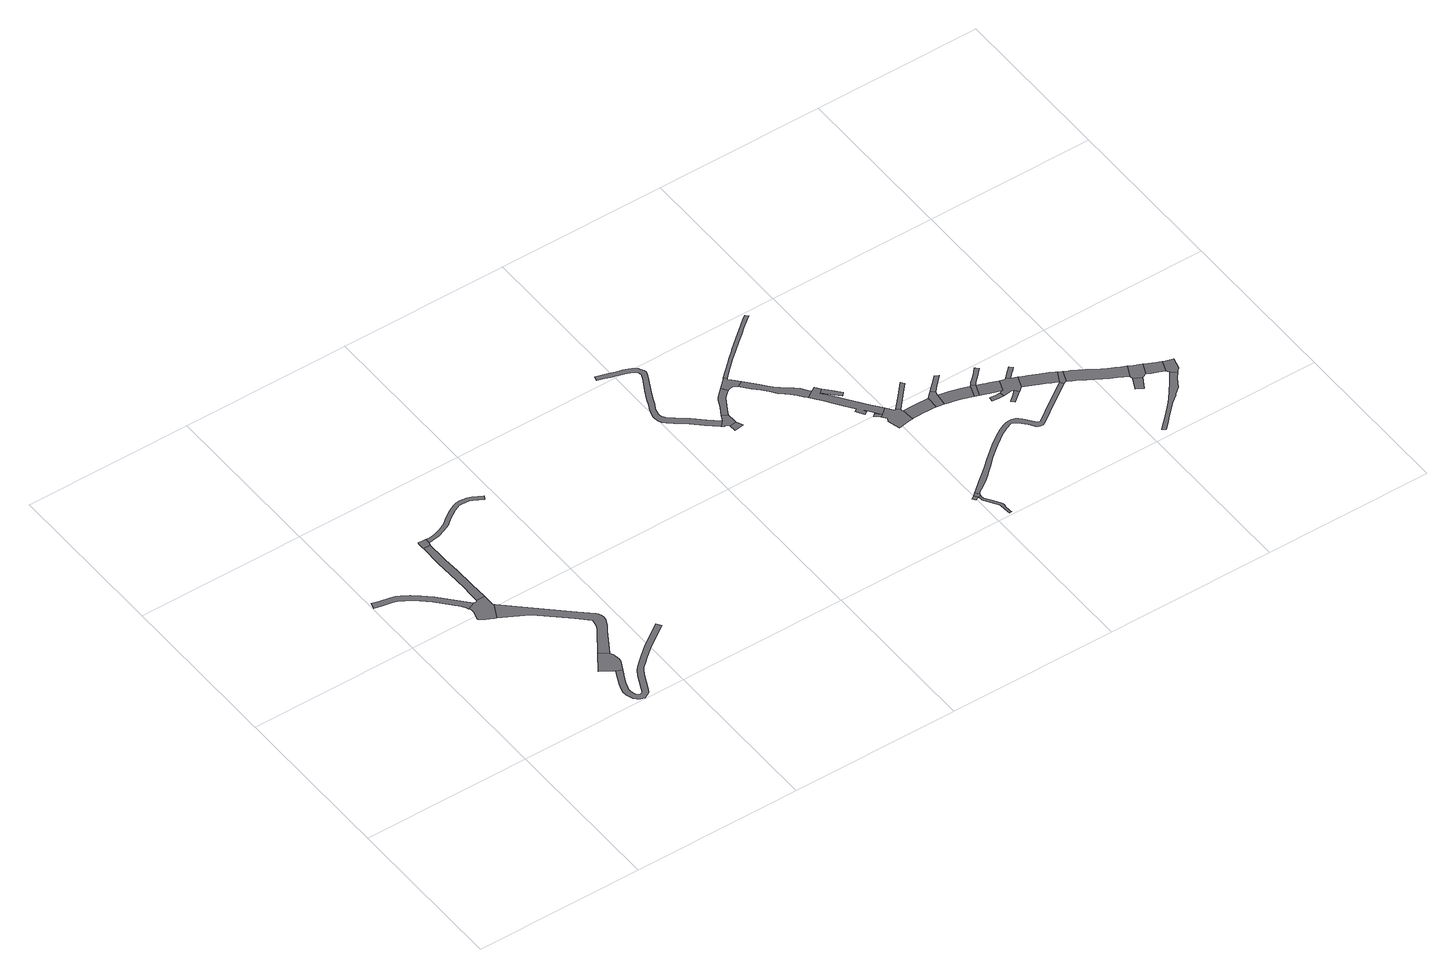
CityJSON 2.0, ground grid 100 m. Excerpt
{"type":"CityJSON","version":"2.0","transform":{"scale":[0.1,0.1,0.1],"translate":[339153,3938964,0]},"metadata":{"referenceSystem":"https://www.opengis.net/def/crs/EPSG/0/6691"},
"CityObjects":{
"road1":{"type":"Road","attributes":{"RoadStructureAttribute.sectionType":"1"},"geometry":[{"type":"MultiSurface","lod":"1","boundaries":[[[0,1,2,3,4,5,6,7,8,9,10,11,12,13,14,15,16,17,18,19,20,21,22]]]}]},
"road2":{"type":"Road","geometry":[{"type":"MultiSurface","lod":"1","boundaries":[[[23,24,25,26,27,28,29,30,22,21,31,32,33,34,35,36,37,38,39,40]]]}]},
"road3":{"type":"Road","geometry":[{"type":"MultiSurface","lod":"1","boundaries":[[[41,42,43,44,45,46,47,48,49,50,51,52,53,54]]]}]},
"road4":{"type":"Road","attributes":{"RoadStructureAttribute.sectionType":"1"},"geometry":[{"type":"MultiSurface","lod":"1","boundaries":[[[26,55,56,57,58,59,60,61,62,63,64,65,66,67,27]]]}]},
"road5":{"type":"Road","attributes":{"RoadStructureAttribute.sectionType":"1"},"geometry":[{"type":"MultiSurface","lod":"1","boundaries":[[[39,68,69,70,71,72,73,74,75,52,51,76,77,78,79,80,81,82,83,84,85,86,40]]]}]},
"road6":{"type":"Road","geometry":[{"type":"MultiSurface","lod":"1","boundaries":[[[87,88,89,90,91,62,61,92]]]}]},
"road7":{"type":"Road","attributes":{"RoadStructureAttribute.sectionType":"1"},"geometry":[{"type":"MultiSurface","lod":"1","boundaries":[[[93,94,95,96,97,98,99,100,101,102,103,104,105,106,107,108,109,110,111,112,113,114,115,116,117,118,119,120,121,122,123,124,125,126,127,128,129,130,131,132,133,134,44,43]]]}]},
"road8":{"type":"Road","attributes":{"RoadStructureAttribute.sectionType":"1"},"geometry":[{"type":"MultiSurface","lod":"1","boundaries":[[[135,136,137,138,139,140,141,142,143,144,145,146,147,148,149,150,151,152,153,154,155,156,157,158,159,160,87,92]]]}]},
"road9":{"type":"Road","attributes":{"RoadStructureAttribute.sectionType":"1"},"geometry":[{"type":"MultiSurface","lod":"1","boundaries":[[[161,162,163,164,165,166,167,168,169,170,171,172,173,174,175,176,177,178,179,180,181,182,183,184,185,186,187,188,189,190,191,192,193,194,195,196,197,198,199,200,201,202,203,204,205,206,207,208,209,210,211,212,213,214,215,216,217,218,219]]]}]},
"road10":{"type":"Road","geometry":[{"type":"MultiSurface","lod":"1","boundaries":[[[220,221,222,223,224,161,219,225,226,227,228,229]]]}]},
"road11":{"type":"Road","geometry":[{"type":"MultiSurface","lod":"1","boundaries":[[[228,230,231,229]]]}]},
"road12":{"type":"Road","attributes":{"RoadStructureAttribute.sectionType":"1"},"geometry":[{"type":"MultiSurface","lod":"1","boundaries":[[[232,233,234,235,236,237,238,239,240,241,242,243,222,221]]]}]},
"road13":{"type":"Road","geometry":[{"type":"MultiSurface","lod":"1","boundaries":[[[244,245,238,237,246,247,248,249,250,251,252,253,254]]]}]},
"road14":{"type":"Road","attributes":{"RoadStructureAttribute.sectionType":"1"},"geometry":[{"type":"MultiSurface","lod":"1","boundaries":[[[255,256,257,258,259,260,261,262,263,250,249,264,265,266,267,268,269,270,271,272,273,274]]]}]},
"road15":{"type":"Road","attributes":{"RoadStructureAttribute.sectionType":"1"},"geometry":[{"type":"MultiSurface","lod":"1","boundaries":[[[275,276,277,278]]]}]},
"road16":{"type":"Road","geometry":[{"type":"MultiSurface","lod":"1","boundaries":[[[278,279,280,281,282,275]]]}]},
"road17":{"type":"Road","attributes":{"RoadStructureAttribute.sectionType":"1"},"geometry":[{"type":"MultiSurface","lod":"1","boundaries":[[[283,284,285,286,287,288,289,290,291,292,293,294,295,296,297,298,299,300,301,302,303,279,278]]]}]},
"road18":{"type":"Road","attributes":{"RoadStructureAttribute.sectionType":"1"},"geometry":[{"type":"MultiSurface","lod":"1","boundaries":[[[253,304,305,306,307,308,309,310,311,312,313,314,315,316,317,318,319,320,321,322,254]]]}]},
"road19":{"type":"Road","geometry":[{"type":"MultiSurface","lod":"1","boundaries":[[[273,323,324,325,326,327,328,329,330,331,332,333,334,335,336,337,338,339,340,341,342,343,344,345,346,347,274]]]}]},
"road20":{"type":"Road","geometry":[{"type":"MultiSurface","lod":"1","boundaries":[[[344,348,349,350,351,345]]]}]},
"road21":{"type":"Road","geometry":[{"type":"MultiSurface","lod":"1","boundaries":[[[335,352,353,354]]]}]},
"road22":{"type":"Road","geometry":[{"type":"MultiSurface","lod":"1","boundaries":[[[335,354,355,356,357,358,359,360,361,362,363,364,365,336]]]}]},
"road23":{"type":"Road","attributes":{"RoadStructureAttribute.sectionType":"1"},"geometry":[{"type":"MultiSurface","lod":"1","boundaries":[[[366,367,368,369,370,361,360,371,372,373,374,375,376,377]]]}]},
"road24":{"type":"Road","attributes":{"RoadStructureAttribute.sectionType":"1"},"geometry":[{"type":"MultiSurface","lod":"1","boundaries":[[[378,379,380,381,364,363]]]}]},
"road25":{"type":"Road","geometry":[{"type":"MultiSurface","lod":"1","boundaries":[[[382,377,376,383,384,385,386,387]]]}]},
"road26":{"type":"Road","attributes":{"RoadStructureAttribute.sectionType":"1"},"geometry":[{"type":"MultiSurface","lod":"1","boundaries":[[[281,388,389,390,391,392,393,394,395,396,397,398,399,400,401,402,403,404,405,406,407,408,409,410,411,412,413,414,415,416,417,418,419,420,421,422,423,424,425,426,427,428,429,430,431,432,433,434,435,436,437,438,439,440,441,442,443,444,445,446,447,282]]]}]},
"road27":{"type":"Road","geometry":[{"type":"MultiSurface","lod":"1","boundaries":[[[386,448,449,450,451,452,387]]]}]},
"road28":{"type":"Road","attributes":{"RoadStructureAttribute.sectionType":"1"},"geometry":[{"type":"MultiSurface","lod":"1","boundaries":[[[453,454,455,456,457,458,459,460,461,462,463,464,465,466,385,384]]]}]},
"road29":{"type":"Road","geometry":[{"type":"MultiSurface","lod":"1","boundaries":[[[467,460,459,468,469]]]}]},
"road30":{"type":"Road","geometry":[{"type":"MultiSurface","lod":"1","boundaries":[[[470,471,472,473,474,475,476,477]]]}]},
"road31":{"type":"Road","attributes":{"RoadStructureAttribute.sectionType":"1"},"geometry":[{"type":"MultiSurface","lod":"1","boundaries":[[[468,478,479,480,481,482,483,484,485,469]]]}]},
"road32":{"type":"Road","geometry":[{"type":"MultiSurface","lod":"1","boundaries":[[[486,487,488,489,490,491,492,493,494,495,467,469]]]}]},
"road33":{"type":"Road","geometry":[{"type":"MultiSurface","lod":"1","boundaries":[[[496,497,498,499,500,501]]]}]},
"road34":{"type":"Road","geometry":[{"type":"MultiSurface","lod":"1","boundaries":[[[500,502,503,504,505,506,482,481,470,477,507,508,509,501]]]}]},
"road35":{"type":"Road","geometry":[{"type":"MultiSurface","lod":"1","boundaries":[[[504,510,511,512,513,514,505]]]}]},
"road36":{"type":"Road","attributes":{"RoadStructureAttribute.sectionType":"1"},"geometry":[{"type":"MultiSurface","lod":"1","boundaries":[[[502,515,516,517,518,519,520,521,522,523,524,525,526,527,503]]]}]},
"road37":{"type":"Road","geometry":[{"type":"MultiSurface","lod":"1","boundaries":[[[521,520,420,419,528,529,530]]]}]},
"road38":{"type":"Road","attributes":{"RoadStructureAttribute.sectionType":"1"},"geometry":[{"type":"MultiSurface","lod":"1","boundaries":[[[531,532,533,534,535,536,537,538,539,540,530,529,541,542,543,544,545,546,547,548,549]]]}]},
"road39":{"type":"Road","attributes":{"RoadStructureAttribute.sectionType":"1"},"geometry":[{"type":"MultiSurface","lod":"1","boundaries":[[[550,551,552,553,554,555,556,557,558,559,560,561,562,563,564,565,566]]]}]},
"road40":{"type":"Road","geometry":[{"type":"MultiSurface","lod":"1","boundaries":[[[567,568,569,570,571]]]}]},
"road41":{"type":"Road","geometry":[{"type":"MultiSurface","lod":"1","boundaries":[[[572,573,574,531,549,567,571,575]]]}]},
"road42":{"type":"Road","attributes":{"RoadStructureAttribute.sectionType":"1"},"geometry":[{"type":"MultiSurface","lod":"1","boundaries":[[[576,577,578,579,580,581,572,575]]]}]},
"road43":{"type":"Road","geometry":[{"type":"MultiSurface","lod":"1","boundaries":[[[582,583,579,578,566,565,584,585,586]]]}]}
},
"vertices":[
[411,1124,0],[309,1238,0],[258,1285,0],[216,1320,0],[187,1336,0],[172,1346,0],[148,1357,0],[121,1365,0],[60,1377,0],[15,1388,0],[6,1351,0],[52,1340,0],[111,1328,0],[134,1321,0],[154,1313,0],[168,1303,0],[195,1288,0],[233,1256,0],[282,1211,0],[383,1098,0],[399,1075,0],[404,1064,0],[449,1085,0],
[523,1019,0],[522,1028,0],[522,1059,0],[522,1091,0],[472,1091,0],[468,1084,0],[458,1083,0],[453,1083,0],[409,1053,0],[409,1043,0],[409,1026,0],[395,979,0],[398,973,0],[420,956,0],[429,948,0],[469,929,0],[481,924,0],[526,1015,0],
[752,259,0],[754,258,0],[755,254,0],[787,237,0],[820,298,0],[822,314,0],[820,329,0],[817,343,0],[814,353,0],[811,360,0],[804,377,0],[757,415,0],[680,303,0],[749,256,0],
[522,1100,0],[522,1141,0],[518,1204,0],[517,1326,0],[513,1426,0],[513,1453,0],[511,1557,0],[470,1558,0],[468,1425,0],[472,1325,0],[473,1204,0],[472,1148,0],[472,1106,0],
[634,844,0],[641,838,0],[808,686,0],[875,623,0],[872,606,0],[866,582,0],[854,556,0],[844,540,0],[890,516,0],[911,549,0],[924,573,0],[931,590,0],[934,609,0],[933,626,0],[924,643,0],[915,655,0],[842,722,0],[674,876,0],[529,1012,0],
[519,1606,0],[511,1607,0],[471,1608,0],[470,1595,0],[470,1566,0],[518,1577,0],
[733,203,0],[715,165,0],[702,129,0],[695,107,0],[696,79,0],[703,59,0],[712,36,0],[726,20,0],[741,10,0],[764,5,0],[785,14,0],[801,26,0],[817,58,0],[859,145,0],[875,174,0],[887,189,0],[912,210,0],[947,241,0],[1009,293,0],[1043,317,0],[1142,386,0],[1123,413,0],[989,320,0],[925,266,0],[890,235,0],[864,212,0],[848,193,0],[829,160,0],[788,73,0],[775,48,0],[768,43,0],[761,40,0],[754,41,0],[748,46,0],[741,53,0],[734,70,0],[729,85,0],[729,103,0],[733,118,0],[745,152,0],[763,189,0],[772,208,0],
[543,1580,0],[588,1587,0],[629,1602,0],[673,1623,0],[712,1655,0],[758,1686,0],[762,1689,0],[788,1702,0],[804,1708,0],[822,1710,0],[864,1705,0],[882,1699,0],[935,1668,0],[948,1690,0],[893,1721,0],[869,1730,0],[822,1735,0],[798,1732,0],[777,1725,0],[750,1710,0],[741,1704,0],[697,1676,0],[659,1644,0],[619,1625,0],[582,1612,0],[542,1605,0],
[2268,1427,0],[2263,1429,0],[2204,1480,0],[2143,1533,0],[2079,1584,0],[2066,1595,0],[2050,1608,0],[2037,1623,0],[2032,1633,0],[2029,1644,0],[2029,1658,0],[2031,1676,0],[2037,1695,0],[2052,1724,0],[2071,1765,0],[2098,1823,0],[2140,1901,0],[2153,1929,0],[2156,1945,0],[2154,1960,0],[2146,1976,0],[2137,1988,0],[2126,1998,0],[2112,2008,0],[2096,2015,0],[2066,2025,0],[2031,2035,0],[1993,2048,0],[1963,2057,0],[1919,2070,0],[1913,2043,0],[1955,2030,0],[1984,2019,0],[2023,2006,0],[2057,1997,0],[2085,1987,0],[2097,1981,0],[2108,1974,0],[2115,1968,0],[2120,1960,0],[2125,1951,0],[2126,1945,0],[2124,1938,0],[2114,1915,0],[2071,1837,0],[2043,1779,0],[2025,1740,0],[2009,1706,0],[2005,1692,0],[2001,1682,0],[1996,1660,0],[1994,1638,0],[1999,1617,0],[2007,1598,0],[2026,1579,0],[2054,1553,0],[2117,1502,0],[2175,1448,0],[2241,1395,0],
[2319,1397,0],[2318,1441,0],[2286,1458,0],[2282,1451,0],[2272,1431,0],[2253,1385,0],[2259,1390,0],[2263,1387,0],[2279,1372,0],[2320,1377,0],
[2281,1327,0],[2338,1336,0],
[2336,1475,0],[2366,1529,0],[2378,1547,0],[2390,1561,0],[2406,1575,0],[2422,1587,0],[2399,1621,0],[2371,1596,0],[2348,1575,0],[2345,1571,0],[2340,1563,0],[2316,1513,0],
[2448,1670,0],[2436,1658,0],[2442,1594,0],[2455,1595,0],[2470,1591,0],[2482,1582,0],[2514,1603,0],[2479,1641,0],[2466,1657,0],[2468,1662,0],[2454,1676,0],
[2755,1351,0],[2731,1384,0],[2706,1406,0],[2680,1427,0],[2650,1450,0],[2634,1463,0],[2613,1487,0],[2611,1489,0],[2578,1531,0],[2527,1527,0],[2561,1491,0],[2590,1457,0],[2618,1423,0],[2629,1412,0],[2646,1396,0],[2665,1376,0],[2691,1349,0],[2713,1323,0],[2728,1306,0],[2769,1334,0],
[3001,223,0],[2984,209,0],[2995,190,0],[3016,204,0],
[3032,204,0],[3032,208,0],[3036,218,0],[3019,238,0],
[3018,201,0],[3022,174,0],[3035,148,0],[3062,109,0],[3073,92,0],[3075,85,0],[3075,78,0],[3076,62,0],[3076,47,0],[3081,14,0],[3095,15,0],[3091,25,0],[3090,41,0],[3090,62,0],[3093,80,0],[3093,92,0],[3089,99,0],[3062,138,0],[3044,165,0],[3035,183,0],[3032,196,0],
[2504,1697,0],[2558,1746,0],[2569,1757,0],[2623,1805,0],[2672,1845,0],[2717,1883,0],[2755,1915,0],[2804,1954,0],[2824,1971,0],[2811,1986,0],[2792,1971,0],[2743,1931,0],[2704,1898,0],[2610,1820,0],[2604,1814,0],[2556,1772,0],[2553,1769,0],[2497,1717,0],[2491,1712,0],
[2755,1268,0],[2773,1246,0],[2810,1194,0],[2842,1150,0],[2882,1094,0],[2864,1081,0],[2879,1060,0],[2894,1036,0],[2913,1047,0],[2900,1071,0],[2904,1066,0],[2933,1027,0],[2965,984,0],[3003,1014,0],[2972,1056,0],[2942,1095,0],[2922,1121,0],[2881,1178,0],[2848,1223,0],[2811,1274,0],[2794,1297,0],[2797,1299,0],[2820,1319,0],[2795,1347,0],[2772,1334,0],
[2847,1245,0],[2877,1211,0],[2897,1232,0],[2857,1277,0],
[2937,1011,0],[2921,996,0],[2949,971,0],
[2972,943,0],[2962,923,0],[2981,850,0],[3010,856,0],[3051,864,0],[3074,866,0],[3068,942,0],[3064,947,0],[3064,957,0],[3045,974,0],[3039,968,0],
[3202,941,0],[3175,942,0],[3143,944,0],[3112,943,0],[3080,941,0],[3083,866,0],[3115,868,0],[3143,869,0],[3172,867,0],[3197,866,0],[3224,864,0],[3227,940,0],
[3131,1031,0],[3193,1101,0],[3176,1119,0],[3112,1047,0],
[3256,969,0],[3248,861,0],[3270,859,0],[3278,934,0],[3286,957,0],[3265,978,0],
[3046,229,0],[3061,239,0],[3091,259,0],[3124,284,0],[3147,302,0],[3169,323,0],[3203,355,0],[3247,395,0],[3283,426,0],[3321,456,0],[3356,481,0],[3383,501,0],[3430,527,0],[3444,533,0],[3452,536,0],[3464,541,0],[3475,541,0],[3485,537,0],[3494,531,0],[3513,513,0],[3537,483,0],[3560,452,0],[3571,442,0],[3581,438,0],[3597,438,0],[3608,444,0],[3630,460,0],[3678,493,0],[3735,533,0],[3777,564,0],[3829,599,0],[3861,621,0],[3846,643,0],[3841,639,0],[3803,614,0],[3747,573,0],[3663,513,0],[3599,468,0],[3594,467,0],[3589,468,0],[3574,487,0],[3534,536,0],[3519,553,0],[3508,558,0],[3497,562,0],[3486,565,0],[3470,566,0],[3453,565,0],[3452,564,0],[3431,558,0],[3398,540,0],[3357,515,0],[3317,487,0],[3307,480,0],[3264,445,0],[3211,400,0],[3166,360,0],[3129,328,0],[3084,291,0],[3033,249,0],
[3315,990,0],[3371,1046,0],[3347,1058,0],[3305,1016,0],[3279,991,0],
[3273,858,0],[3295,853,0],[3327,847,0],[3356,839,0],[3381,831,0],[3416,819,0],[3429,815,0],[3453,885,0],[3441,890,0],[3405,902,0],[3377,911,0],[3344,920,0],[3312,927,0],[3285,932,0],
[3462,895,0],[3454,806,0],[3481,877,0],
[3553,758,0],[3523,758,0],[3499,759,0],[3486,760,0],[3484,733,0],[3492,732,0],[3528,730,0],[3554,731,0],
[3492,793,0],[3506,788,0],[3529,780,0],[3573,764,0],[3599,834,0],[3554,850,0],[3524,861,0],[3517,864,0],
[3493,891,0],[3514,911,0],[3542,939,0],[3545,941,0],[3568,965,0],[3552,981,0],[3550,983,0],[3527,959,0],[3496,928,0],[3475,909,0],
[3591,702,0],[3559,675,0],[3577,658,0],[3621,693,0],[3639,707,0],[3622,729,0],
[3666,729,0],[3694,799,0],[3658,813,0],[3640,831,0],[3631,822,0],[3561,731,0],[3593,733,0],[3607,735,0],
[3678,834,0],[3701,856,0],[3715,870,0],[3698,887,0],[3661,852,0],
[3716,709,0],[3753,693,0],[3783,679,0],[3811,665,0],[3839,651,0],[3845,646,0],[3882,713,0],[3875,717,0],[3844,733,0],[3813,747,0],[3783,761,0],[3745,778,0],[3706,794,0],
[3871,628,0],[3878,629,0],[3907,699,0],
[4200,536,0],[4172,550,0],[4143,564,0],[4109,582,0],[4079,599,0],[4042,621,0],[4010,641,0],[3979,660,0],[3942,680,0],[3934,684,0],[3906,614,0],[3941,595,0],[3971,577,0],[4004,557,0],[4041,534,0],[4074,517,0],[4108,498,0],[4138,483,0],[4166,469,0],
[4303,305,0],[4269,262,0],[4234,218,0],[4204,184,0],[4154,134,0],[4074,54,0],[4093,41,0],[4132,81,0],[4163,113,0],[4204,154,0],[4235,183,0],[4278,218,0],[4284,224,0],[4322,258,0],[4357,312,0],[4385,348,0],[4353,373,0],
[4170,445,0],[4142,392,0],[4134,376,0],[4176,353,0],[4216,421,0],
[4273,502,0],[4259,508,0],[4214,528,0],[4243,433,0],
[4269,422,0],[4305,407,0],[4342,393,0],[4367,460,0],[4337,472,0],[4299,491,0],
[4393,450,0],[4384,453,0],[4394,360,0],[4407,372,0],[4426,440,0]
]}
